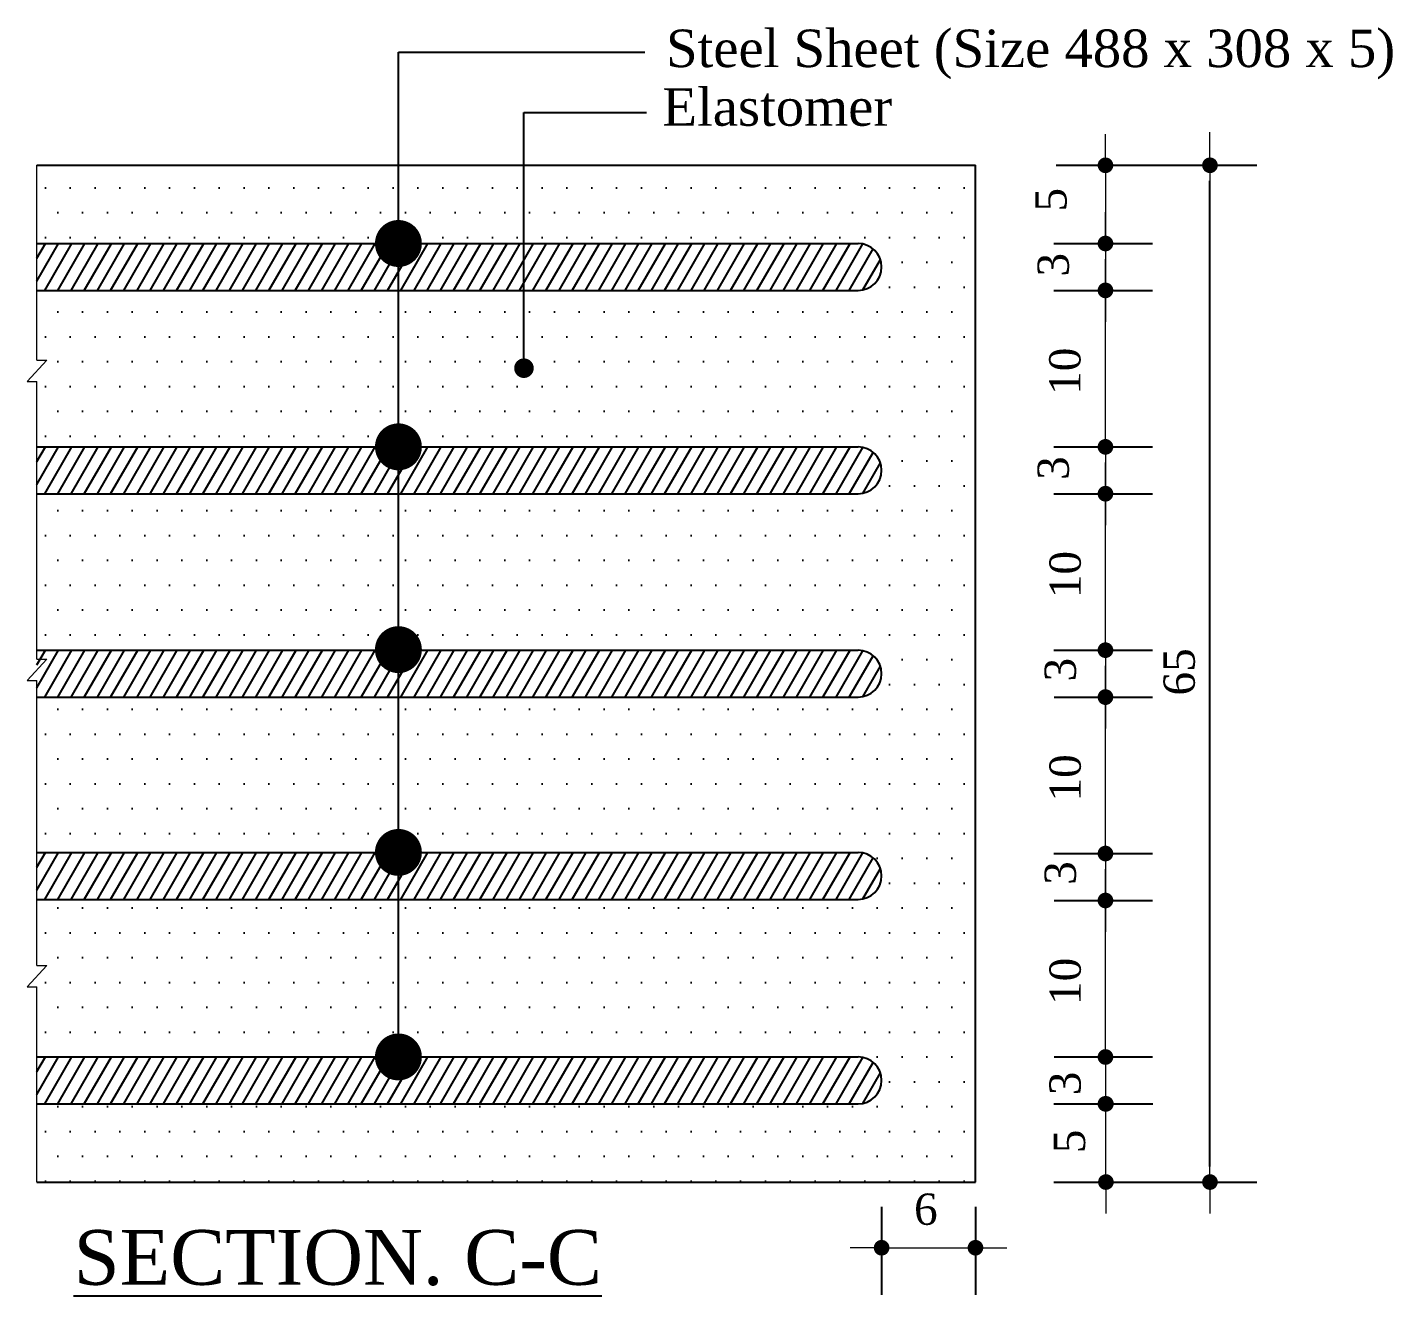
# Model space of a CAD drawing. Header units: millimetres. Extents: x -29779 to 80452, y -13100 to 39577.
# Drawn here: x -12308.4 to -12221.1, y 19587.2 to 19668.3 of the extents above; entities that cross this region are included whole.
import ezdxf

# ---------------------------------------------------------------- set-up
doc = ezdxf.new("R2010")
doc.units = ezdxf.units.MM
doc.header["$LTSCALE"] = 3
for name, color, linetype in [('Bearing  peat', 11, 'Continuous'), ('Girder Line', 11, 'Continuous'), ('Hatching', 35, 'Continuous'), ('Text', 7, 'Continuous')]:
    doc.layers.add(name, color=color, linetype=linetype)
doc.layers.add('Dimision', color=4, linetype='Continuous', lineweight=13)
doc.styles.get("Standard").update_dxf_attribs({"font": 'times.ttf'})
doc.dimstyles.new('ISO-25', dxfattribs={"dimtxt": 15, "dimasz": 15, "dimexe": 20, "dimexo": 10.625, "dimgap": 15, "dimtad": 1, "dimdec": 1, "dimdsep": 46, "dimtxsty": 'Standard', "dimblk": 'DOT', "dimcen": 2.5, "dimclrd": 256, "dimclre": 256, "dimclrt": 256, "dimadec": 0, "dimazin": 0, "dimtfac": 1, "dimtdec": 1, "dimtix": 1, "dimtmove": 0, "dimatfit": 3, "dimldrblk": 'DOT', "dimfxl": 1, "dimlwd": -1, "dimarcsym": 0})

# ---------------------------------------------------------------- blocks, each defined once
blk = doc.blocks.new('_Dot')
at = {"color": 0, "linetype": 'ByBlock', "lineweight": -2}
blk.add_line((-0.5, 0), (-1, 0), dxfattribs=at)
at = {"color": 0, "linetype": 'ByBlock', "const_width": 0.5}
blk.add_lwpolyline([(-0.25, 0, 1), (0.25, 0, 1)], format="xyb", close=True, dxfattribs=at)
blk = doc.blocks.new('*D679')
at = {"layer": 'Defpoints', "color": 0, "linetype": 'Continuous', "transparency": 16777216}
for p in [(-12253.759, 19595.915), (-12247.759, 19595.915), (-12247.759, 19590.306)]:
    blk.add_point(p, dxfattribs=at)
at = {"layer": 'Dimision', "linetype": 'Continuous', "lineweight": -2, "transparency": 16777216}
for p, q in [((-12253.759, 19592.915), (-12253.759, 19587.306)), ((-12247.759, 19592.915), (-12247.759, 19587.306))]:
    blk.add_line(p, q, dxfattribs=at)
at = {"layer": 'Dimision', "linetype": 'Continuous', "transparency": 16777216}
for p, q in [((-12254.759, 19590.306), (-12255.759, 19590.306)), ((-12253.759, 19590.306), (-12247.759, 19590.306)), ((-12246.759, 19590.306), (-12245.759, 19590.306))]:
    blk.add_line(p, q, dxfattribs=at)
blk.add_blockref('_Dot', (-12253.759, 19590.306), dxfattribs=at)
at = {"layer": 'Dimision', "linetype": 'Continuous', "transparency": 16777216, "rotation": 180}
blk.add_blockref('_Dot', (-12247.759, 19590.306), dxfattribs=at)
at = {"layer": 'Dimision', "linetype": 'Continuous', "transparency": 16777216, "insert": (-12250.93, 19592.759), "char_height": 2, "attachment_point": 5}
blk.add_mtext('6', dxfattribs=at)
blk = doc.blocks.new('*D680')
at = {"layer": 'Defpoints', "color": 0, "linetype": 'Continuous', "transparency": 16777216}
for p in [(-12247.759, 19599.505), (-12239.42, 19599.505), (-12247.759, 19594.505)]:
    blk.add_point(p, dxfattribs=at)
at = {"layer": 'Dimision', "linetype": 'Continuous', "transparency": 16777216}
for p, q in [((-12239.42, 19600.505), (-12239.42, 19601.505)), ((-12239.42, 19594.505), (-12239.42, 19599.505)), ((-12239.42, 19593.505), (-12239.42, 19592.505))]:
    blk.add_line(p, q, dxfattribs=at)
at = {"layer": 'Dimision', "linetype": 'Continuous', "lineweight": -2, "transparency": 16777216}
for p, q in [((-12242.759, 19599.505), (-12236.42, 19599.505)), ((-12242.759, 19594.505), (-12236.42, 19594.505))]:
    blk.add_line(p, q, dxfattribs=at)
at = {"layer": 'Dimision', "linetype": 'Continuous', "transparency": 16777216}
for p, rotation in [((-12239.42, 19599.505), 270), ((-12239.42, 19594.505), 90)]:
    blk.add_blockref('_Dot', p, dxfattribs=dict(at, rotation=rotation))
at = {"layer": 'Dimision', "linetype": 'Continuous', "transparency": 16777216, "insert": (-12241.738, 19597.102), "char_height": 2, "attachment_point": 5, "rotation": 90}
blk.add_mtext('5', dxfattribs=at)
blk = doc.blocks.new('*D681')
at = {"layer": 'Defpoints', "color": 0, "linetype": 'Continuous', "transparency": 16777216}
for p in [(-12247.731, 19602.502), (-12247.748, 19599.505), (-12239.448, 19599.505)]:
    blk.add_point(p, dxfattribs=at)
at = {"layer": 'Dimision', "linetype": 'Continuous', "transparency": 16777216}
for p, q in [((-12239.448, 19603.502), (-12239.448, 19604.502)), ((-12239.448, 19602.502), (-12239.448, 19599.505)), ((-12239.448, 19598.505), (-12239.448, 19597.505))]:
    blk.add_line(p, q, dxfattribs=at)
at = {"layer": 'Dimision', "linetype": 'Continuous', "lineweight": -2, "transparency": 16777216}
for p, q in [((-12242.731, 19602.502), (-12236.448, 19602.502)), ((-12242.748, 19599.505), (-12236.448, 19599.505))]:
    blk.add_line(p, q, dxfattribs=at)
at = {"layer": 'Dimision', "linetype": 'Continuous', "transparency": 16777216}
for p, rotation in [((-12239.448, 19602.502), 270), ((-12239.448, 19599.505), 90)]:
    blk.add_blockref('_Dot', p, dxfattribs=dict(at, rotation=rotation))
at = {"layer": 'Dimision', "linetype": 'Continuous', "transparency": 16777216, "insert": (-12242.019, 19600.809), "char_height": 2, "attachment_point": 5, "rotation": 90}
blk.add_mtext('3', dxfattribs=at)
blk = doc.blocks.new('*D682')
at = {"layer": 'Defpoints', "color": 0, "linetype": 'Continuous', "transparency": 16777216}
for p in [(-12247.748, 19615.508), (-12247.731, 19612.505), (-12239.448, 19612.505)]:
    blk.add_point(p, dxfattribs=at)
at = {"layer": 'Dimision', "linetype": 'Continuous', "transparency": 16777216}
for p, q in [((-12239.448, 19616.508), (-12239.448, 19617.508)), ((-12239.448, 19615.508), (-12239.448, 19612.505)), ((-12239.448, 19611.505), (-12239.448, 19610.505))]:
    blk.add_line(p, q, dxfattribs=at)
at = {"layer": 'Dimision', "linetype": 'Continuous', "lineweight": -2, "transparency": 16777216}
for p, q in [((-12242.748, 19615.508), (-12236.448, 19615.508)), ((-12242.731, 19612.505), (-12236.448, 19612.505))]:
    blk.add_line(p, q, dxfattribs=at)
at = {"layer": 'Dimision', "linetype": 'Continuous', "transparency": 16777216}
for p, rotation in [((-12239.448, 19615.508), 270), ((-12239.448, 19612.505), 90)]:
    blk.add_blockref('_Dot', p, dxfattribs=dict(at, rotation=rotation))
at = {"layer": 'Dimision', "linetype": 'Continuous', "transparency": 16777216, "insert": (-12242.326, 19614.26), "char_height": 2, "attachment_point": 5, "rotation": 90}
blk.add_mtext('3', dxfattribs=at)
blk = doc.blocks.new('*D683')
at = {"layer": 'Defpoints', "color": 0, "linetype": 'Continuous', "transparency": 16777216}
for p in [(-12247.748, 19641.505), (-12247.748, 19638.505), (-12239.448, 19638.505)]:
    blk.add_point(p, dxfattribs=at)
at = {"layer": 'Dimision', "linetype": 'Continuous', "transparency": 16777216}
for p, q in [((-12239.448, 19642.505), (-12239.448, 19643.505)), ((-12239.448, 19641.505), (-12239.448, 19638.505)), ((-12239.448, 19637.505), (-12239.448, 19636.505))]:
    blk.add_line(p, q, dxfattribs=at)
at = {"layer": 'Dimision', "linetype": 'Continuous', "lineweight": -2, "transparency": 16777216}
for p, q in [((-12242.748, 19641.505), (-12236.448, 19641.505)), ((-12242.748, 19638.505), (-12236.448, 19638.505))]:
    blk.add_line(p, q, dxfattribs=at)
at = {"layer": 'Dimision', "linetype": 'Continuous', "transparency": 16777216}
for p, rotation in [((-12239.448, 19641.505), 270), ((-12239.448, 19638.505), 90)]:
    blk.add_blockref('_Dot', p, dxfattribs=dict(at, rotation=rotation))
at = {"layer": 'Dimision', "linetype": 'Continuous', "transparency": 16777216, "insert": (-12242.777, 19640.146), "char_height": 2, "attachment_point": 5, "rotation": 90}
blk.add_mtext('3', dxfattribs=at)
blk = doc.blocks.new('*D697')
at = {"layer": 'Defpoints', "color": 0, "linetype": 'Continuous', "transparency": 16777216}
for p in [(-12247.748, 19628.508), (-12247.731, 19625.505), (-12239.448, 19625.505)]:
    blk.add_point(p, dxfattribs=at)
at = {"layer": 'Dimision', "linetype": 'Continuous', "transparency": 16777216}
for p, q in [((-12239.448, 19629.508), (-12239.448, 19630.508)), ((-12239.448, 19628.508), (-12239.448, 19625.505)), ((-12239.448, 19624.505), (-12239.448, 19623.505))]:
    blk.add_line(p, q, dxfattribs=at)
at = {"layer": 'Dimision', "linetype": 'Continuous', "lineweight": -2, "transparency": 16777216}
for p, q in [((-12242.748, 19628.508), (-12236.448, 19628.508)), ((-12242.731, 19625.505), (-12236.448, 19625.505))]:
    blk.add_line(p, q, dxfattribs=at)
at = {"layer": 'Dimision', "linetype": 'Continuous', "transparency": 16777216}
for p, rotation in [((-12239.448, 19628.508), 270), ((-12239.448, 19625.505), 90)]:
    blk.add_blockref('_Dot', p, dxfattribs=dict(at, rotation=rotation))
at = {"layer": 'Dimision', "linetype": 'Continuous', "transparency": 16777216, "insert": (-12242.326, 19627.26), "char_height": 2, "attachment_point": 5, "rotation": 90}
blk.add_mtext('3', dxfattribs=at)
blk = doc.blocks.new('*D698')
at = {"layer": 'Defpoints', "color": 0, "linetype": 'Continuous', "transparency": 16777216}
for p in [(-12242.731, 19612.505), (-12239.448, 19612.505), (-12242.731, 19602.502)]:
    blk.add_point(p, dxfattribs=at)
at = {"layer": 'Dimision', "linetype": 'Continuous', "transparency": 16777216}
for p, q in [((-12239.448, 19613.505), (-12239.448, 19614.505)), ((-12239.448, 19602.502), (-12239.448, 19612.505)), ((-12239.448, 19601.502), (-12239.448, 19600.502))]:
    blk.add_line(p, q, dxfattribs=at)
at = {"layer": 'Dimision', "linetype": 'Continuous', "lineweight": -2, "transparency": 16777216}
for p, q in [((-12237.731, 19612.505), (-12236.448, 19612.505)), ((-12237.731, 19602.502), (-12236.448, 19602.502))]:
    blk.add_line(p, q, dxfattribs=at)
at = {"layer": 'Dimision', "linetype": 'Continuous', "transparency": 16777216}
for p, rotation in [((-12239.448, 19612.505), 270), ((-12239.448, 19602.502), 90)]:
    blk.add_blockref('_Dot', p, dxfattribs=dict(at, rotation=rotation))
at = {"layer": 'Dimision', "linetype": 'Continuous', "transparency": 16777216, "insert": (-12242.014, 19607.334), "char_height": 2, "attachment_point": 5, "rotation": 90}
blk.add_mtext('10', dxfattribs=at)
blk = doc.blocks.new('*D699')
at = {"layer": 'Defpoints', "color": 0, "linetype": 'Continuous', "transparency": 16777216}
for p in [(-12242.731, 19625.511), (-12239.448, 19625.511), (-12242.731, 19615.508)]:
    blk.add_point(p, dxfattribs=at)
at = {"layer": 'Dimision', "linetype": 'Continuous', "transparency": 16777216}
for p, q in [((-12239.448, 19626.511), (-12239.448, 19627.511)), ((-12239.448, 19615.508), (-12239.448, 19625.511)), ((-12239.448, 19614.508), (-12239.448, 19613.508))]:
    blk.add_line(p, q, dxfattribs=at)
at = {"layer": 'Dimision', "linetype": 'Continuous', "lineweight": -2, "transparency": 16777216}
for p, q in [((-12237.731, 19625.511), (-12236.448, 19625.511)), ((-12237.731, 19615.508), (-12236.448, 19615.508))]:
    blk.add_line(p, q, dxfattribs=at)
at = {"layer": 'Dimision', "linetype": 'Continuous', "transparency": 16777216}
for p, rotation in [((-12239.448, 19625.511), 270), ((-12239.448, 19615.508), 90)]:
    blk.add_blockref('_Dot', p, dxfattribs=dict(at, rotation=rotation))
at = {"layer": 'Dimision', "linetype": 'Continuous', "transparency": 16777216, "insert": (-12242.014, 19620.34), "char_height": 2, "attachment_point": 5, "rotation": 90}
blk.add_mtext('10', dxfattribs=at)
blk = doc.blocks.new('*D700')
at = {"layer": 'Defpoints', "color": 0, "linetype": 'Continuous', "transparency": 16777216}
for p in [(-12242.731, 19638.511), (-12239.448, 19638.511), (-12242.731, 19628.508)]:
    blk.add_point(p, dxfattribs=at)
at = {"layer": 'Dimision', "linetype": 'Continuous', "transparency": 16777216}
for p, q in [((-12239.448, 19639.511), (-12239.448, 19640.511)), ((-12239.448, 19628.508), (-12239.448, 19638.511)), ((-12239.448, 19627.508), (-12239.448, 19626.508))]:
    blk.add_line(p, q, dxfattribs=at)
at = {"layer": 'Dimision', "linetype": 'Continuous', "lineweight": -2, "transparency": 16777216}
for p, q in [((-12237.731, 19638.511), (-12236.448, 19638.511)), ((-12237.731, 19628.508), (-12236.448, 19628.508))]:
    blk.add_line(p, q, dxfattribs=at)
at = {"layer": 'Dimision', "linetype": 'Continuous', "transparency": 16777216}
for p, rotation in [((-12239.448, 19638.511), 270), ((-12239.448, 19628.508), 90)]:
    blk.add_blockref('_Dot', p, dxfattribs=dict(at, rotation=rotation))
at = {"layer": 'Dimision', "linetype": 'Continuous', "transparency": 16777216, "insert": (-12242.014, 19633.34), "char_height": 2, "attachment_point": 5, "rotation": 90}
blk.add_mtext('10', dxfattribs=at)
blk = doc.blocks.new('*D701')
at = {"layer": 'Defpoints', "color": 0, "linetype": 'Continuous', "transparency": 16777216}
for p in [(-12247.61, 19659.505), (-12247.748, 19654.505), (-12239.448, 19654.505)]:
    blk.add_point(p, dxfattribs=at)
at = {"layer": 'Dimision', "linetype": 'Continuous', "transparency": 16777216}
for p, q in [((-12239.448, 19660.505), (-12239.448, 19661.505)), ((-12239.448, 19659.505), (-12239.448, 19654.505)), ((-12239.448, 19653.505), (-12239.448, 19652.505))]:
    blk.add_line(p, q, dxfattribs=at)
at = {"layer": 'Dimision', "linetype": 'Continuous', "lineweight": -2, "transparency": 16777216}
for p, q in [((-12242.61, 19659.505), (-12236.448, 19659.505)), ((-12242.748, 19654.505), (-12236.448, 19654.505))]:
    blk.add_line(p, q, dxfattribs=at)
at = {"layer": 'Dimision', "linetype": 'Continuous', "transparency": 16777216}
for p, rotation in [((-12239.448, 19659.505), 270), ((-12239.448, 19654.505), 90)]:
    blk.add_blockref('_Dot', p, dxfattribs=dict(at, rotation=rotation))
at = {"layer": 'Dimision', "linetype": 'Continuous', "transparency": 16777216, "insert": (-12242.922, 19657.302), "char_height": 2, "attachment_point": 5, "rotation": 90}
blk.add_mtext('5', dxfattribs=at)
blk = doc.blocks.new('*D702')
at = {"layer": 'Defpoints', "color": 0, "linetype": 'Continuous', "transparency": 16777216}
for p in [(-12247.748, 19654.505), (-12247.748, 19651.505), (-12239.448, 19651.505)]:
    blk.add_point(p, dxfattribs=at)
at = {"layer": 'Dimision', "linetype": 'Continuous', "transparency": 16777216}
for p, q in [((-12239.448, 19655.505), (-12239.448, 19656.505)), ((-12239.448, 19654.505), (-12239.448, 19651.505)), ((-12239.448, 19650.505), (-12239.448, 19649.505))]:
    blk.add_line(p, q, dxfattribs=at)
at = {"layer": 'Dimision', "linetype": 'Continuous', "lineweight": -2, "transparency": 16777216}
for p, q in [((-12242.748, 19654.505), (-12236.448, 19654.505)), ((-12242.748, 19651.505), (-12236.448, 19651.505))]:
    blk.add_line(p, q, dxfattribs=at)
at = {"layer": 'Dimision', "linetype": 'Continuous', "transparency": 16777216}
for p, rotation in [((-12239.448, 19654.505), 270), ((-12239.448, 19651.505), 90)]:
    blk.add_blockref('_Dot', p, dxfattribs=dict(at, rotation=rotation))
at = {"layer": 'Dimision', "linetype": 'Continuous', "transparency": 16777216, "insert": (-12242.777, 19653.146), "char_height": 2, "attachment_point": 5, "rotation": 90}
blk.add_mtext('3', dxfattribs=at)
blk = doc.blocks.new('*D703')
at = {"layer": 'Defpoints', "color": 0, "linetype": 'Continuous', "transparency": 16777216}
for p in [(-12242.748, 19651.508), (-12239.448, 19651.508), (-12242.748, 19641.505)]:
    blk.add_point(p, dxfattribs=at)
at = {"layer": 'Dimision', "linetype": 'Continuous', "transparency": 16777216}
for p, q in [((-12239.448, 19652.508), (-12239.448, 19653.508)), ((-12239.448, 19641.505), (-12239.448, 19651.508)), ((-12239.448, 19640.505), (-12239.448, 19639.505))]:
    blk.add_line(p, q, dxfattribs=at)
at = {"layer": 'Dimision', "linetype": 'Continuous', "lineweight": -2, "transparency": 16777216}
for p, q in [((-12237.748, 19651.508), (-12236.448, 19651.508)), ((-12237.748, 19641.505), (-12236.448, 19641.505))]:
    blk.add_line(p, q, dxfattribs=at)
at = {"layer": 'Dimision', "linetype": 'Continuous', "transparency": 16777216}
for p, rotation in [((-12239.448, 19651.508), 270), ((-12239.448, 19641.505), 90)]:
    blk.add_blockref('_Dot', p, dxfattribs=dict(at, rotation=rotation))
at = {"layer": 'Dimision', "linetype": 'Continuous', "transparency": 16777216, "insert": (-12242.031, 19646.337), "char_height": 2, "attachment_point": 5, "rotation": 90}
blk.add_mtext('10', dxfattribs=at)

msp = doc.modelspace()

# ---------------------------------------------------------------- hatches: boundary and pattern name
at = {"layer": 'Hatching', "linetype": 'Continuous'}
h = msp.add_hatch(dxfattribs=at)
h.set_pattern_fill('DOTS', color=256, style=0)
h.set_pattern_definition([(0, (-6462.0456, 15870.2957), (0.79375, 1.5875), [0, -1.5875])])
h.paths.add_polyline_path([(-12255.259, 19641.505, -1), (-12255.259, 19638.505), (-12307.759, 19638.505), (-12307.759, 19628.505), (-12255.259, 19628.505, -1), (-12255.259, 19625.505), (-12307.759, 19625.505), (-12307.759, 19615.578), (-12255.259, 19615.578, -1), (-12255.259, 19612.578), (-12307.759, 19612.578), (-12307.759, 19608.349), (-12307.133, 19608.349), (-12308.374, 19606.981), (-12307.759, 19606.981), (-12307.759, 19602.505), (-12255.259, 19602.505, -1), (-12255.259, 19599.505), (-12307.759, 19599.505), (-12307.759, 19594.505), (-12247.759, 19594.505), (-12247.759, 19659.505), (-12307.759, 19659.505), (-12307.759, 19654.505), (-12255.259, 19654.505, -1), (-12255.259, 19651.505), (-12307.759, 19651.505), (-12307.759, 19647.051), (-12307.133, 19647.051), (-12308.374, 19645.683), (-12307.759, 19645.683), (-12307.759, 19641.505)])
h = msp.add_hatch(dxfattribs=at)
h.set_pattern_fill('LINE', color=256, scale=0.23, angle=60, style=0)
h.set_pattern_definition([(60, (-6462.0456, 15870.2957), (-0.63241505, 0.365125), [])])
h.paths.add_polyline_path([(-12255.259, 19651.505, 1), (-12255.259, 19654.505), (-12307.759, 19654.505), (-12307.759, 19651.505)])
h = msp.add_hatch(dxfattribs=at)
h.set_pattern_fill('LINE', color=256, scale=0.23, angle=60, style=0)
h.set_pattern_definition([(60, (-6462.0456, 15857.2957), (-0.63241505, 0.365125), [])])
h.paths.add_polyline_path([(-12255.259, 19638.505, 1), (-12255.259, 19641.505), (-12307.759, 19641.505), (-12307.759, 19638.505)])
h = msp.add_hatch(dxfattribs=at)
h.set_pattern_fill('LINE', color=256, scale=0.23, angle=60, style=0)
h.set_pattern_definition([(60, (-6462.0456, 15844.2957), (-0.63241505, 0.365125), [])])
h.paths.add_polyline_path([(-12255.259, 19625.505, 1), (-12255.259, 19628.505), (-12307.759, 19628.505), (-12307.759, 19625.505)])
h = msp.add_hatch(dxfattribs=at)
h.set_pattern_fill('LINE', color=256, scale=0.23, angle=60, style=0)
h.set_pattern_definition([(60, (-6462.0456, 15831.368), (-0.63241505, 0.365125), [])])
h.paths.add_polyline_path([(-12255.259, 19612.578, 1), (-12255.259, 19615.578), (-12307.759, 19615.578), (-12307.759, 19612.578)])
h = msp.add_hatch(dxfattribs=at)
h.set_pattern_fill('LINE', color=256, scale=0.23, angle=60, style=0)
h.set_pattern_definition([(60, (-6462.0456, 15818.2957), (-0.63241505, 0.365125), [])])
h.paths.add_polyline_path([(-12255.259, 19599.505, 1), (-12255.259, 19602.505), (-12307.759, 19602.505), (-12307.759, 19599.505)])

# ---------------------------------------------------------------- linework, layer by layer
at = {"layer": 'Bearing  peat', "linetype": 'Continuous', "ltscale": 3}
for p, q in [((-12307.759, 19659.505), (-12247.759, 19659.505)), ((-12247.759, 19594.505), (-12247.759, 19659.505)), ((-12307.759, 19594.505), (-12247.759, 19594.505))]:
    msp.add_line(p, q, dxfattribs=at)
at = {"layer": 'Dimision', "linetype": 'Continuous'}
for p, q in [((-12232.768, 19659.623), (-12232.768, 19661.632)), ((-12232.768, 19594.505), (-12232.768, 19592.496))]:
    msp.add_line(p, q, dxfattribs=at)
at = {"layer": 'Dimision', "linetype": 'Continuous', "ltscale": 3}
for p, q in [((-12307.759, 19647.051), (-12307.759, 19659.505)), ((-12307.133, 19647.051), (-12308.374, 19645.683)), ((-12307.759, 19647.051), (-12307.133, 19647.051)), ((-12308.374, 19645.683), (-12307.759, 19645.683)), ((-12307.759, 19627.943), (-12307.759, 19645.683)), ((-12307.133, 19627.943), (-12308.374, 19626.576)), ((-12307.759, 19627.943), (-12307.133, 19627.943)), ((-12308.374, 19626.576), (-12307.759, 19626.576)), ((-12307.759, 19608.349), (-12307.759, 19626.576)), ((-12307.133, 19608.349), (-12308.374, 19606.981)), ((-12307.759, 19608.349), (-12307.133, 19608.349)), ((-12308.374, 19606.981), (-12307.759, 19606.981)), ((-12307.759, 19594.505), (-12307.759, 19606.981))]:
    msp.add_line(p, q, dxfattribs=at)
at = {"layer": 'Girder Line', "linetype": 'Continuous', "ltscale": 3}
for p, q in [((-12307.759, 19654.505), (-12255.259, 19654.505)), ((-12307.759, 19651.505), (-12255.259, 19651.505)), ((-12307.759, 19641.505), (-12255.259, 19641.505)), ((-12307.759, 19638.505), (-12255.259, 19638.505)), ((-12307.759, 19628.505), (-12255.259, 19628.505)), ((-12307.759, 19625.505), (-12255.259, 19625.505)), ((-12307.759, 19615.578), (-12255.259, 19615.578)), ((-12307.759, 19612.578), (-12255.259, 19612.578)), ((-12307.759, 19602.505), (-12255.259, 19602.505)), ((-12307.759, 19599.505), (-12255.259, 19599.505))]:
    msp.add_line(p, q, dxfattribs=at)
for centre in [(-12255.259, 19653.005), (-12255.259, 19640.005), (-12255.259, 19627.005), (-12255.259, 19614.078), (-12255.259, 19601.005)]:
    msp.add_arc(centre, 1.5, 270, 90, dxfattribs=at)
at = {"layer": 'Text', "linetype": 'Continuous'}
for p, q in [((-12284.649, 19666.743), (-12268.887, 19666.743)), ((-12276.624, 19662.882), (-12268.782, 19662.882))]:
    msp.add_line(p, q, dxfattribs=at)

# ---------------------------------------------------------------- texts
at = {"layer": 'Text', "linetype": 'Continuous', "ltscale": 0.1, "char_height": 2.4, "width": 62.40478, "attachment_point": 1}
for s, insert in [('Steel Sheet (Size 488 x 308 x 5)', (-12267.54, 19668.183)), ('Elastomer', (-12267.773, 19664.432))]:
    msp.add_mtext(s, dxfattribs=dict(at, insert=insert))
at = {"layer": 'Text', "linetype": 'Continuous', "insert": (-12305.411, 19591.441), "char_height": 3.5, "attachment_point": 1}
msp.add_mtext('{\\fTimes New Roman|b0|i0|c0|p18;\\LSECTION. C-C}', dxfattribs=at)

# ---------------------------------------------------------------- dimensions: what is measured, and where the dimension line sits
at = {"layer": 'Dimision', "linetype": 'Continuous'}
for base, p1, p2, picture, middle in [((-12239.448, 19654.505), (-12247.61, 19659.505), (-12247.748, 19654.505), '*D701', (-12242.922, 19657.302)), ((-12239.448, 19651.505), (-12247.748, 19654.505), (-12247.748, 19651.505), '*D702', (-12242.777, 19653.146)), ((-12239.448, 19651.508), (-12242.748, 19641.505), (-12242.748, 19651.508), '*D703', (-12242.031, 19646.337)), ((-12239.448, 19638.505), (-12247.748, 19641.505), (-12247.748, 19638.505), '*D683', (-12242.777, 19640.146)), ((-12239.448, 19638.511), (-12242.731, 19628.508), (-12242.731, 19638.511), '*D700', (-12242.014, 19633.34)), ((-12239.448, 19625.505), (-12247.748, 19628.508), (-12247.731, 19625.505), '*D697', (-12242.326, 19627.26)), ((-12239.448, 19625.511), (-12242.731, 19615.508), (-12242.731, 19625.511), '*D699', (-12242.014, 19620.34)), ((-12239.448, 19612.505), (-12247.748, 19615.508), (-12247.731, 19612.505), '*D682', (-12242.326, 19614.26)), ((-12239.448, 19612.505), (-12242.731, 19602.502), (-12242.731, 19612.505), '*D698', (-12242.014, 19607.334)), ((-12239.448, 19599.505), (-12247.731, 19602.502), (-12247.748, 19599.505), '*D681', (-12242.019, 19600.809)), ((-12239.42, 19599.505), (-12247.759, 19594.505), (-12247.759, 19599.505), '*D680', (-12241.738, 19597.102))]:
    dim = msp.add_linear_dim(base=base, p1=p1, p2=p2, angle=90, dimstyle='ISO-25', override={"dimtxt": 2, "dimasz": 1, "dimexe": 3, "dimexo": 5, "dimtmove": 2}, dxfattribs=at)
    dim.commit()
    dim.dimension.update_dxf_attribs({"geometry": picture, "text_midpoint": middle, "dimtype": 160})
msp.add_linear_dim(base=(-12232.768, 19659.505), p1=(-12242.759, 19594.505), p2=(-12242.61, 19659.505), angle=90, location=(-12234.725, 19627.118), dimstyle='ISO-25', override={"dimtxt": 2, "dimasz": 1, "dimexe": 3, "dimexo": 5, "dimgap": 0, "dimtmove": 2}, dxfattribs=at).render()
dim = msp.add_linear_dim(base=(-12247.759, 19590.306), p1=(-12253.759, 19595.915), p2=(-12247.759, 19595.915), dimstyle='ISO-25', override={"dimtxt": 2, "dimasz": 1, "dimexe": 3, "dimexo": 3, "dimtmove": 2}, dxfattribs=at)
dim.commit()
dim.dimension.update_dxf_attribs({"geometry": '*D679', "text_midpoint": (-12250.93, 19592.759), "dimtype": 160})

# ---------------------------------------------------------------- leaders
at = {"layer": 'Text', "linetype": 'Continuous'}
for points, override in [([(-12284.649, 19628.541), (-12284.649, 19666.743)], {"dimasz": 3, "dimtad": 0}), ([(-12284.649, 19641.505), (-12284.649, 19666.743)], {"dimasz": 3, "dimtad": 0}), ([(-12284.649, 19654.505), (-12284.649, 19666.743), (-12268.887, 19666.743)], {"dimasz": 3, "dimtad": 0}), ([(-12276.624, 19646.535), (-12276.624, 19662.882)], {"dimasz": 1.25, "dimtad": 0}), ([(-12284.649, 19615.578), (-12284.649, 19641.505)], {"dimasz": 3, "dimtad": 0}), ([(-12284.649, 19602.505), (-12284.649, 19623.505)], {"dimasz": 3, "dimtad": 0})]:
    msp.add_leader(points, dimstyle='ISO-25', override=override, dxfattribs=at)

doc.saveas('drawing.dxf')
